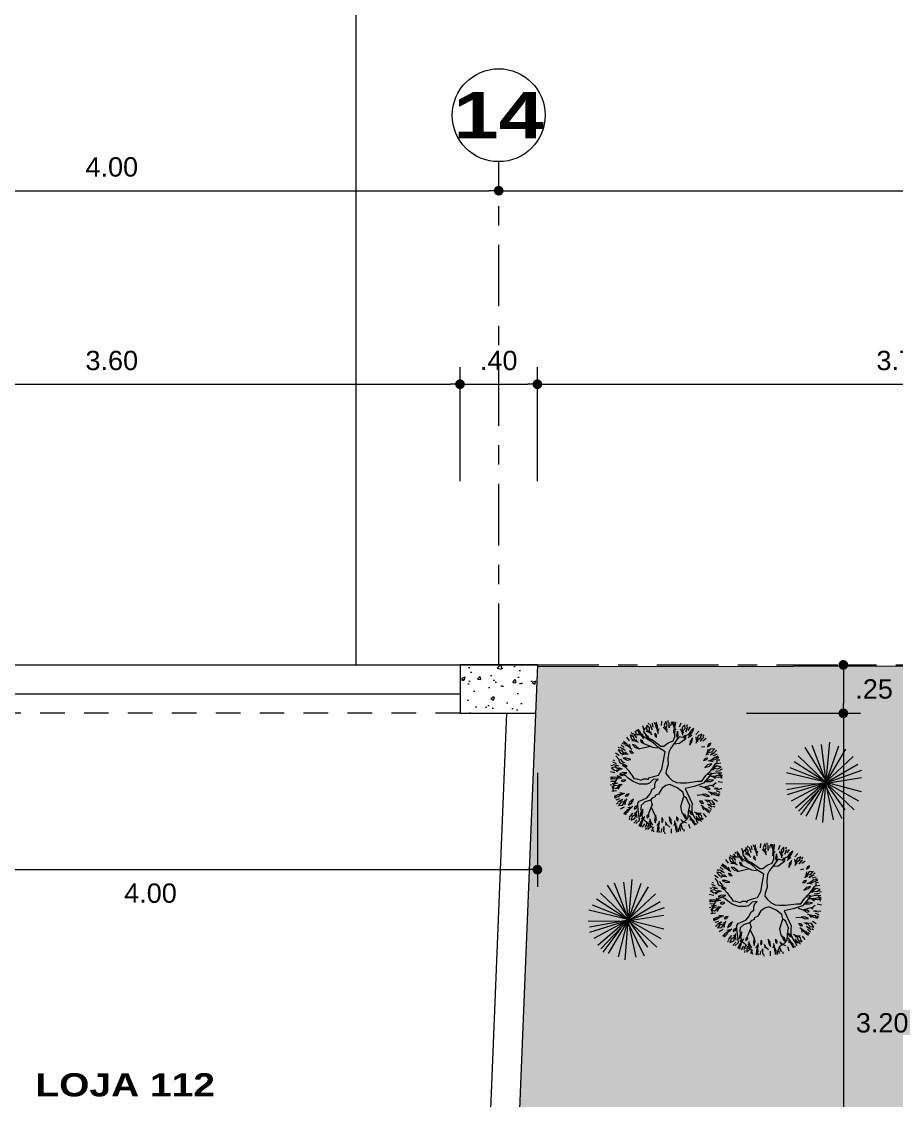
# Model space of a CAD drawing. Header units: millimetres. Extents: x 2178 to 2304, y 1220 to 1359.
# Drawn here: x 2209.71 to 2214.23, y 1341.72 to 1347.29 of the extents above; entities that cross this region are included whole.
import ezdxf
from ezdxf.enums import TextEntityAlignment as Align

# ---------------------------------------------------------------- set-up
doc = ezdxf.new("R2010")
doc.units = ezdxf.units.MM
doc.linetypes.add('CENTER', pattern=[50.8, 31.75, -6.35, 6.35, -6.35])
doc.linetypes.add('HIDDEN', pattern=[9.525, 6.35, -3.175])
doc.layers.get('0').update_dxf_attribs({"lineweight": 0})
for name, color, linetype, lineweight in [('COTAS', 40, 'Continuous', 20), ('Ejes22', 50, 'CENTER', 9), ('PLUMA 7', 10, 'Continuous', 0), ('PROY', 13, 'HIDDEN', 13), ('TEXTO', 5, 'Continuous', 18), ('vegetacio', 62, 'Continuous', 5), ('VEGETACION', 64, 'Continuous', 0)]:
    doc.layers.add(name, color=color, linetype=linetype, lineweight=lineweight)
doc.layers.add('pisos....', color=7, linetype='Continuous', lineweight=5, true_color=0x7c7f7e)
doc.styles.add('ARIAL', font='arial.ttf')
doc.styles.add('ARIAL-N', font='arialbd.ttf')
doc.styles.add('ARIALCH', font='arialbd.ttf', dxfattribs={"width": 1.25})
doc.dimstyles.new('RPM 50', dxfattribs={"dimtxt": 0.1, "dimasz": 0.05, "dimexe": 0.0885, "dimexo": 0.1535, "dimgap": 0.071, "dimtad": 2, "dimtih": 1, "dimtoh": 1, "dimzin": 4, "dimdsep": 46, "dimtxsty": 'ARIAL', "dimblk": 'DOT', "dimcen": 0.4, "dimdle": 0.25, "dimclrd": 8, "dimclre": 8, "dimclrt": 9, "dimadec": 0, "dimazin": 0, "dimtfac": 1, "dimtix": 1, "dimtmove": 0, "dimatfit": 3, "dimldrblk": 'DOT', "dimfxl": 0.5, "dimfxlon": 1, "dimlwd": 0, "dimlwe": 0, "dimarcsym": 0})

# ---------------------------------------------------------------- blocks, each defined once
blk = doc.blocks.new('_DOT')
at = {"color": 0, "linetype": 'ByBlock'}
blk.add_line((-0.5, 0), (-1, 0), dxfattribs=at)
at = {"color": 0, "linetype": 'ByBlock', "const_width": 0.5}
blk.add_lwpolyline([(-0.25, 0, 1), (0.25, 0, 1)], format="xyb", close=True, dxfattribs=at)
blk = doc.blocks.new('*D1032')
at = {"color": 8, "lineweight": 0, "transparency": 16777216}
for p, q in [((2208.1763, 1346.4197), (2208.1763, 1346.5082)), ((2212.1753, 1346.4197), (2212.1753, 1346.5082)), ((2208.2263, 1346.4197), (2212.1253, 1346.4197))]:
    blk.add_line(p, q, dxfattribs=at)
at = {"layer": 'Defpoints', "color": 0, "transparency": 16777216}
for p in [(2208.1763, 1346.4197), (2212.1753, 1346.4197), (2212.1753, 1346.4197)]:
    blk.add_point(p, dxfattribs=at)
at = {"color": 8, "lineweight": 0, "transparency": 16777216, "xscale": 0.05, "yscale": 0.05, "zscale": 0.05, "rotation": 180}
blk.add_blockref('_DOT', (2208.1763, 1346.4197), dxfattribs=at)
at = {"color": 8, "lineweight": 0, "transparency": 16777216, "xscale": 0.05, "yscale": 0.05, "zscale": 0.05}
blk.add_blockref('_DOT', (2212.1753, 1346.4197), dxfattribs=at)
at = {"color": 9, "transparency": 16777216, "insert": (2210.1758, 1346.5418), "char_height": 0.1, "attachment_point": 5, "style": 'ARIAL'}
blk.add_mtext('4.00', dxfattribs=at)
blk = doc.blocks.new('*D1033')
at = {"color": 8, "lineweight": 0, "transparency": 16777216}
for p, q in [((2212.1753, 1346.4197), (2212.1753, 1346.5082)), ((2217.3263, 1346.3309), (2217.3263, 1346.5082)), ((2212.2253, 1346.4197), (2217.2763, 1346.4197))]:
    blk.add_line(p, q, dxfattribs=at)
at = {"layer": 'Defpoints', "color": 0, "transparency": 16777216}
for p in [(2212.1753, 1346.4197), (2217.3263, 1346.4197), (2217.3263, 1346.1774)]:
    blk.add_point(p, dxfattribs=at)
at = {"color": 8, "lineweight": 0, "transparency": 16777216, "xscale": 0.05, "yscale": 0.05, "zscale": 0.05, "rotation": 180}
blk.add_blockref('_DOT', (2212.1753, 1346.4197), dxfattribs=at)
at = {"color": 8, "lineweight": 0, "transparency": 16777216, "xscale": 0.05, "yscale": 0.05, "zscale": 0.05}
blk.add_blockref('_DOT', (2217.3263, 1346.4197), dxfattribs=at)
at = {"color": 9, "transparency": 16777216, "insert": (2214.7508, 1346.5418), "char_height": 0.1, "attachment_point": 5, "style": 'ARIAL'}
blk.add_mtext('5.15', dxfattribs=at)
blk = doc.blocks.new('*D1068')
at = {"color": 8, "lineweight": 0, "transparency": 16777216}
for p, q in [((2208.3763, 1344.9197), (2208.3763, 1345.5082)), ((2211.9753, 1344.9197), (2211.9753, 1345.5082)), ((2208.4263, 1345.4197), (2211.9253, 1345.4197))]:
    blk.add_line(p, q, dxfattribs=at)
at = {"layer": 'Defpoints', "color": 0, "transparency": 16777216}
for p in [(2211.9753, 1345.4197), (2211.9753, 1343.9697), (2208.3763, 1343.8197)]:
    blk.add_point(p, dxfattribs=at)
at = {"color": 8, "lineweight": 0, "transparency": 16777216, "xscale": 0.05, "yscale": 0.05, "zscale": 0.05, "rotation": 180}
blk.add_blockref('_DOT', (2208.3763, 1345.4197), dxfattribs=at)
at = {"color": 8, "lineweight": 0, "transparency": 16777216, "xscale": 0.05, "yscale": 0.05, "zscale": 0.05}
blk.add_blockref('_DOT', (2211.9753, 1345.4197), dxfattribs=at)
at = {"color": 9, "transparency": 16777216, "insert": (2210.1758, 1345.5418), "char_height": 0.1, "attachment_point": 5, "style": 'ARIAL'}
blk.add_mtext('3.60', dxfattribs=at)
blk = doc.blocks.new('*D1069')
at = {"color": 8, "lineweight": 0, "transparency": 16777216}
for p, q in [((2211.9753, 1344.9197), (2211.9753, 1345.5082)), ((2212.3753, 1344.9197), (2212.3753, 1345.5082)), ((2212.0253, 1345.4197), (2212.3253, 1345.4197))]:
    blk.add_line(p, q, dxfattribs=at)
at = {"layer": 'Defpoints', "color": 0, "transparency": 16777216}
for p in [(2212.3753, 1345.4197), (2211.9753, 1343.9697), (2212.3753, 1343.9697)]:
    blk.add_point(p, dxfattribs=at)
at = {"color": 8, "lineweight": 0, "transparency": 16777216, "xscale": 0.05, "yscale": 0.05, "zscale": 0.05, "rotation": 180}
blk.add_blockref('_DOT', (2211.9753, 1345.4197), dxfattribs=at)
at = {"color": 8, "lineweight": 0, "transparency": 16777216, "xscale": 0.05, "yscale": 0.05, "zscale": 0.05}
blk.add_blockref('_DOT', (2212.3753, 1345.4197), dxfattribs=at)
at = {"color": 9, "transparency": 16777216, "insert": (2212.1753, 1345.5418), "char_height": 0.1, "attachment_point": 5, "style": 'ARIAL'}
blk.add_mtext('.40', dxfattribs=at)
blk = doc.blocks.new('*D1070')
at = {"color": 8, "lineweight": 0, "transparency": 16777216}
for p, q in [((2212.3753, 1344.9197), (2212.3753, 1345.5082)), ((2216.1513, 1344.9197), (2216.1513, 1345.5082)), ((2212.4253, 1345.4197), (2216.1013, 1345.4197))]:
    blk.add_line(p, q, dxfattribs=at)
at = {"layer": 'Defpoints', "color": 0, "transparency": 16777216}
for p in [(2216.1513, 1345.4197), (2212.3753, 1343.9697), (2216.1513, 1339.7697)]:
    blk.add_point(p, dxfattribs=at)
at = {"color": 8, "lineweight": 0, "transparency": 16777216, "xscale": 0.05, "yscale": 0.05, "zscale": 0.05, "rotation": 180}
blk.add_blockref('_DOT', (2212.3753, 1345.4197), dxfattribs=at)
at = {"color": 8, "lineweight": 0, "transparency": 16777216, "xscale": 0.05, "yscale": 0.05, "zscale": 0.05}
blk.add_blockref('_DOT', (2216.1513, 1345.4197), dxfattribs=at)
at = {"color": 9, "transparency": 16777216, "insert": (2214.2633, 1345.5418), "char_height": 0.1, "attachment_point": 5, "style": 'ARIAL'}
blk.add_mtext('3.78', dxfattribs=at)
blk = doc.blocks.new('*D915')
at = {"color": 8, "lineweight": 0, "transparency": 16777216}
for p, q in [((2212.3753, 1343.4117), (2212.3753, 1342.8232)), ((2208.3763, 1342.9117), (2208.3763, 1343.0002)), ((2208.4263, 1342.9117), (2212.3253, 1342.9117))]:
    blk.add_line(p, q, dxfattribs=at)
at = {"layer": 'Defpoints', "color": 0, "transparency": 16777216}
for p in [(2212.3753, 1343.9697), (2208.3763, 1342.9117), (2212.3753, 1342.9117)]:
    blk.add_point(p, dxfattribs=at)
at = {"color": 8, "lineweight": 0, "transparency": 16777216, "xscale": 0.05, "yscale": 0.05, "zscale": 0.05, "rotation": 180}
blk.add_blockref('_DOT', (2208.3763, 1342.9117), dxfattribs=at)
at = {"color": 8, "lineweight": 0, "transparency": 16777216, "xscale": 0.05, "yscale": 0.05, "zscale": 0.05}
blk.add_blockref('_DOT', (2212.3753, 1342.9117), dxfattribs=at)
at = {"color": 9, "transparency": 16777216, "insert": (2210.3758, 1342.7897), "char_height": 0.1, "attachment_point": 5, "style": 'ARIAL'}
blk.add_mtext('4.00', dxfattribs=at)
blk = doc.blocks.new('*D1111')
at = {"color": 8, "lineweight": 0, "transparency": 16777216}
for p, q in [((2213.9563, 1343.9697), (2214.0448, 1343.9697)), ((2213.9563, 1343.9197), (2213.9563, 1343.7697)), ((2213.4563, 1343.7197), (2214.0448, 1343.7197))]:
    blk.add_line(p, q, dxfattribs=at)
at = {"layer": 'Defpoints', "color": 0, "transparency": 16777216}
for p in [(2213.9563, 1343.9697), (2211.9753, 1343.7197), (2213.9563, 1343.7197)]:
    blk.add_point(p, dxfattribs=at)
at = {"color": 8, "lineweight": 0, "transparency": 16777216, "xscale": 0.05, "yscale": 0.05, "zscale": 0.05}
for p, rotation in [((2213.9563, 1343.9697), 90), ((2213.9563, 1343.7197), 270)]:
    blk.add_blockref('_DOT', p, dxfattribs=dict(at, rotation=rotation))
at = {"color": 9, "transparency": 16777216, "insert": (2214.1152, 1343.8447), "char_height": 0.1, "attachment_point": 5, "style": 'ARIAL'}
blk.add_mtext('.25', dxfattribs=at)
blk = doc.blocks.new('*D1112')
at = {"color": 8, "lineweight": 0, "transparency": 16777216}
for p, q in [((2213.4563, 1343.7197), (2214.0448, 1343.7197)), ((2213.9563, 1343.6697), (2213.9563, 1340.5697)), ((2213.4563, 1340.5197), (2214.0448, 1340.5197))]:
    blk.add_line(p, q, dxfattribs=at)
at = {"layer": 'Defpoints', "color": 0, "transparency": 16777216}
for p in [(2211.9753, 1343.7197), (2211.8263, 1340.5197), (2213.9563, 1340.5197)]:
    blk.add_point(p, dxfattribs=at)
at = {"color": 8, "lineweight": 0, "transparency": 16777216, "xscale": 0.05, "yscale": 0.05, "zscale": 0.05}
for p, rotation in [((2213.9563, 1343.7197), 90), ((2213.9563, 1340.5197), 270)]:
    blk.add_blockref('_DOT', p, dxfattribs=dict(at, rotation=rotation))
at = {"color": 9, "transparency": 16777216, "insert": (2214.1569, 1342.1197), "char_height": 0.1, "attachment_point": 5, "style": 'ARIAL'}
blk.add_mtext('3.20', dxfattribs=at)
blk = doc.blocks.new('MAGNOLIA-PLANTA')
for p, q in [((-1.193, 4.501), (-1.346, 4.876)), ((-0.656, 4.821), (-0.698, 4.98)), ((-0.426, 4.61), (-0.508, 4.97)), ((-0.26, 4.416), (-0.276, 4.896)), ((-0.178, 4.908), (-0.166, 5.089)), ((0.416, 4.633), (0.401, 5.037)), ((1.031, 4.749), (1.045, 4.913)), ((-2.661, 3.827), (-2.933, 4.127)), ((-1.977, 4.191), (-2.177, 4.502)), ((-1.755, 4.066), (-1.934, 4.512)), ((-1.846, 4.557), (-1.897, 4.731)), ((-1.839, 4.39), (-1.755, 4.066)), ((-1.461, 3.876), (-1.575, 4.056)), ((-1.436, 4.065), (-1.464, 3.756)), ((-1.433, 4.016), (-1.271, 4.317)), ((-0.691, 4.101), (-0.887, 4.333)), ((-0.675, 4.144), (-0.65, 3.945)), ((-0.228, 4.749), (-0.26, 4.416)), ((-0.049, 4.137), (-0.094, 4.345)), ((0.039, 4.306), (-0.093, 4.025)), ((0.026, 4.259), (0.28, 4.486)), ((0.751, 4.085), (0.646, 4.37)), ((0.781, 4.12), (0.737, 3.924)), ((1.174, 4.472), (1.22, 4.839)), ((1.264, 4.233), (1.413, 4.69)), ((1.408, 4.536), (1.264, 4.233)), ((1.508, 4.027), (1.287, 3.808)), ((1.367, 3.899), (1.396, 4.11)), ((1.479, 3.988), (1.795, 4.114)), ((1.51, 4.668), (1.583, 4.834)), ((1.974, 4.206), (2.098, 4.591)), ((2.101, 3.577), (2.1, 3.88)), ((2.591, 4.105), (2.661, 4.254)), ((2.631, 3.796), (2.8, 4.124)), ((2.634, 3.54), (2.93, 3.918)), ((3.013, 3.865), (3.139, 3.996)), ((-3.292, 3.268), (-3.586, 3.491)), ((-3.293, 3.656), (-3.401, 3.802)), ((-3.04, 3.226), (-3.36, 3.584)), ((-3.23, 3.502), (-3.04, 3.226)), ((-2.698, 3.148), (-2.867, 3.279)), ((-2.74, 3.334), (-2.66, 3.034)), ((-2.72, 3.29), (-2.671, 3.627)), ((-2.053, 3.623), (-2.316, 3.773)), ((-2.052, 3.669), (-1.96, 3.491)), ((-1.55, 3.298), (-1.196, 3.009)), ((-1.196, 3.009), (-0.682, 2.961)), ((2.003, 3.02), (1.231, 2.682)), ((2.141, 3.599), (2.033, 3.431)), ((2.793, 3.264), (2.511, 3.133)), ((2.616, 3.191), (2.716, 3.38)), ((2.873, 3.775), (2.634, 3.54)), ((2.752, 3.237), (3.093, 3.247)), ((3.196, 2.637), (3.299, 2.922)), ((3.292, 3.272), (3.54, 3.591)), ((3.769, 2.662), (4.04, 2.913)), ((3.837, 2.966), (3.954, 3.083)), ((-4.211, 1.95), (-4.564, 2.059)), ((-4.345, 2.315), (-4.496, 2.415)), ((-3.96, 1.998), (-4.383, 2.224)), ((-4.233, 2.192), (-3.96, 1.998)), ((-3.612, 2.041), (-3.816, 2.106)), ((-3.681, 2.166), (-3.751, 2.5)), ((-3.715, 2.202), (-3.538, 1.947)), ((-3.168, 2.708), (-3.467, 2.759)), ((1.231, 2.682), (0.781, 2.618)), ((2.505, 2.539), (1.38, 2.793)), ((3.241, 2.644), (3.082, 2.523)), ((3.739, 2.107), (3.429, 2.08)), ((3.548, 2.098), (3.706, 2.242)), ((3.684, 2.421), (4.092, 2.674)), ((3.989, 2.56), (3.684, 2.421)), ((3.691, 2.095), (4.015, 1.988)), ((4.152, 2.596), (4.314, 2.676)), ((4.21, 1.943), (4.553, 2.159)), ((-4.501, 1.232), (-4.901, 1.287)), ((-4.509, 1.858), (-4.668, 1.9)), ((-4.2, 0.782), (-4.38, 1.072)), ((-3.903, 1.467), (-4.201, 1.413)), ((-3.932, 1.502), (-3.747, 1.425)), ((3.948, 1.371), (3.757, 1.312)), ((3.904, 1.38), (4.097, 1.613)), ((4.288, 1.009), (4.758, 1.108)), ((4.622, 1.036), (4.288, 1.009)), ((4.45, 1.207), (4.79, 1.35)), ((4.618, 1.469), (4.768, 1.539)), ((4.787, 1.014), (4.968, 1.034)), ((-4.875, 0.695), (-5.052, 0.737)), ((-4.872, 0.209), (-5.036, 0.194)), ((-4.624, 0.398), (-4.993, 0.38)), ((-4.404, 0.528), (-4.88, 0.596)), ((-4.17, 0.049), (-4.431, -0.104)), ((-4.093, 0.688), (-4.306, 0.679)), ((-4.244, 0.804), (-3.99, 0.625)), ((-4.209, 0.072), (-4.009, 0.063)), ((4.232, 0.696), (3.932, 0.777)), ((4.05, 0.753), (4.247, 0.834)), ((4.138, -0.044), (4.4, 0.109)), ((4.183, 0.701), (4.451, 0.49)), ((4.619, 0.381), (5.015, 0.466)), ((-4.651, -0.376), (-5.046, -0.461)), ((-4.215, -0.696), (-4.482, -0.485)), ((-4.081, -0.748), (-4.279, -0.829)), ((-4.263, -0.691), (-3.963, -0.772)), ((-3.385, -0.899), (-4.01, -0.731)), ((-3.577, -0.995), (-3.001, -0.803)), ((4.213, -0.799), (3.959, -0.62)), ((4.177, -0.067), (3.977, -0.058)), ((4.061, -0.683), (4.275, -0.674)), ((4.169, -0.777), (4.348, -1.067)), ((4.373, -0.524), (4.848, -0.591)), ((4.696, -0.612), (4.373, -0.524)), ((4.593, -0.393), (4.962, -0.375)), ((4.841, -0.204), (5.005, -0.189)), ((4.844, -0.69), (5.02, -0.732)), ((-4.819, -1.009), (-4.999, -1.029)), ((-4.482, -1.202), (-4.822, -1.345)), ((-4.65, -1.464), (-4.799, -1.534)), ((-4.32, -1.004), (-4.789, -1.104)), ((-4.653, -1.031), (-4.32, -1.004)), ((-3.935, -1.375), (-4.129, -1.608)), ((-3.98, -1.366), (-3.788, -1.307)), ((-3.265, -1.595), (-2.76, -1.643)), ((-1.319, -2.603), (-1.583, -1.739)), ((3.901, -1.497), (3.716, -1.42)), ((3.872, -1.462), (4.17, -1.408)), ((4.469, -1.227), (4.87, -1.282)), ((4.477, -1.853), (4.636, -1.895)), ((-4.242, -1.938), (-4.584, -2.154)), ((-4.183, -2.591), (-4.346, -2.672)), ((-3.716, -2.416), (-4.123, -2.67)), ((-3.8, -2.657), (-4.071, -2.908)), ((-4.02, -2.555), (-3.716, -2.416)), ((-3.77, -2.102), (-3.46, -2.075)), ((-3.579, -2.093), (-3.737, -2.237)), ((-3.228, -2.632), (-3.33, -2.917)), ((-3.273, -2.639), (-3.113, -2.518)), ((-1.439, -3.227), (-1.319, -2.603)), ((1.347, -2.699), (1.011, -3.395)), ((1.42, -1.979), (1.251, -2.459)), ((1.251, -2.459), (1.588, -3.251)), ((3.152, -2.746), (3.005, -2.61)), ((3.137, -2.703), (3.435, -2.755)), ((3.684, -2.197), (3.506, -1.942)), ((3.581, -2.036), (3.784, -2.101)), ((3.65, -2.161), (3.719, -2.495)), ((3.778, -2.687), (4.136, -2.876)), ((3.928, -1.993), (4.352, -2.219)), ((4.201, -2.187), (3.928, -1.993)), ((4.18, -1.946), (4.532, -2.055)), ((4.314, -2.31), (4.465, -2.41)), ((-3.869, -2.961), (-3.985, -3.078)), ((-3.323, -3.267), (-3.571, -3.586)), ((-3.045, -3.86), (-3.17, -3.991)), ((-2.783, -3.232), (-3.124, -3.242)), ((-2.666, -3.535), (-2.962, -3.913)), ((-2.904, -3.77), (-2.666, -3.535)), ((-2.663, -3.791), (-2.831, -4.119)), ((-2.824, -3.259), (-2.542, -3.128)), ((-2.648, -3.186), (-2.747, -3.375)), ((-2.173, -3.594), (-2.064, -3.426)), ((-2.133, -3.572), (-2.132, -3.875)), ((-1.539, -4.023), (-1.319, -3.804)), ((1.011, -3.395), (0.963, -3.491)), ((1.404, -4.06), (1.433, -3.751)), ((2.02, -3.664), (1.929, -3.486)), ((2.021, -3.618), (2.284, -3.769)), ((2.708, -3.329), (2.629, -3.029)), ((2.63, -3.822), (2.901, -4.122)), ((2.689, -3.285), (2.64, -3.622)), ((2.667, -3.143), (2.836, -3.274)), ((3.198, -3.497), (3.008, -3.221)), ((3.008, -3.221), (3.329, -3.579)), ((3.262, -3.651), (3.37, -3.797)), ((3.572, -3.277), (3.707, -3.372)), ((-2.623, -4.1), (-2.692, -4.25)), ((-2.006, -4.201), (-2.129, -4.586)), ((-1.51, -3.983), (-1.827, -4.109)), ((-1.541, -4.663), (-1.614, -4.829)), ((-1.296, -4.228), (-1.445, -4.685)), ((-1.439, -4.531), (-1.296, -4.228)), ((-1.399, -3.894), (-1.427, -4.105)), ((-1.206, -4.467), (-1.252, -4.834)), ((-1.062, -4.744), (-1.077, -4.909)), ((-0.812, -4.115), (-0.768, -3.919)), ((-0.783, -4.08), (-0.678, -4.365)), ((-0.448, -4.628), (-0.432, -5.032)), ((-0.057, -4.254), (-0.311, -4.481)), ((-0.071, -4.301), (0.062, -4.02)), ((0.017, -4.132), (0.063, -4.34)), ((0.197, -4.744), (0.228, -4.411)), ((0.228, -4.411), (0.245, -4.891)), ((0.395, -4.605), (0.477, -4.965)), ((0.644, -4.139), (0.619, -3.94)), ((0.624, -4.816), (0.667, -4.975)), ((0.66, -4.096), (0.856, -4.328)), ((1.162, -4.497), (1.315, -4.871)), ((1.401, -4.011), (1.24, -4.312)), ((1.429, -3.871), (1.543, -4.052)), ((1.723, -4.061), (1.902, -4.507)), ((1.808, -4.385), (1.723, -4.061)), ((1.815, -4.552), (1.866, -4.726)), ((1.946, -4.187), (2.146, -4.497)), ((2.234, -4.307), (2.328, -4.441)), ((0.147, -4.903), (0.135, -5.084))]:
    blk.add_line(p, q)
for points in [[(-0.847, 4.941), (-0.666, 4.654), (-0.699, 4.357), (-0.675, 4.153), (-0.811, 4.569)], [(0.028, 4.993), (0.185, 4.658), (0.039, 4.306), (-0.09, 4.679)], [(0.892, 4.928), (0.964, 4.596), (0.832, 4.328), (0.784, 4.128), (0.798, 4.565)], [(-2.486, 4.359), (-2.218, 4.15), (-2.147, 3.861), (-2.055, 3.677), (-2.325, 4.021)], [(-1.682, 4.707), (-1.419, 4.446), (-1.436, 4.065), (-1.685, 4.371)], [(-1.018, 4.113), (-0.916, 3.748), (-1.007, 3.425), (-1.083, 3.837)], [(1.019, 3.945), (1.039, 3.72), (0.882, 3.548), (0.886, 3.789)], [(1.732, 4.677), (1.765, 4.309), (1.508, 4.027), (1.513, 4.422)], [(2.522, 4.32), (2.475, 3.984), (2.26, 3.777), (2.147, 3.605), (2.31, 4.012)], [(-3.988, 3.043), (-3.783, 2.948), (-3.712, 2.726), (-3.92, 2.85)], [(-3.19, 3.853), (-2.855, 3.698), (-2.74, 3.334), (-3.079, 3.537)], [(-2.364, 3.522), (-2.143, 3.214), (-2.118, 2.88), (-2.33, 3.241)], [(-1.757, 3.688), (-1.597, 3.528), (-1.607, 3.296), (-1.759, 3.483)], [(1.858, 3.795), (1.702, 3.45), (1.425, 3.262), (1.632, 3.626)], [(2.305, 3.353), (2.247, 3.135), (2.041, 3.027), (2.127, 3.253)], [(3.042, 2.926), (2.777, 2.655), (2.453, 2.572), (2.771, 2.844)], [(3.226, 3.797), (3.131, 3.44), (2.793, 3.264), (2.933, 3.633)], [(3.846, 3.192), (3.687, 2.892), (3.414, 2.771), (3.249, 2.648), (3.541, 2.975)], [(-4.316, 2.536), (-3.947, 2.504), (-3.715, 2.202), (-4.103, 2.276)], [(3.311, 2.357), (3.182, 2.172), (2.951, 2.141), (3.109, 2.324)], [(4.328, 2.46), (4.117, 2.156), (3.739, 2.107), (3.997, 2.405)], [(-4.923, 0.912), (-4.566, 1.009), (-4.244, 0.804), (-4.634, 0.741)], [(-4.709, 1.752), (-4.369, 1.764), (-4.128, 1.588), (-3.939, 1.507), (-4.368, 1.596)], [(-4.076, 1.189), (-3.709, 1.095), (-3.476, 0.855), (-3.87, 0.995)], [(-3.719, 1.706), (-3.493, 1.687), (-3.352, 1.503), (-3.589, 1.548)], [(3.858, 1.704), (3.516, 1.54), (3.183, 1.573), (3.575, 1.719)], [(3.916, 1.077), (3.731, 0.947), (3.504, 0.998), (3.715, 1.115)], [(-5.024, 0.041), (-4.709, 0.169), (-4.423, 0.086), (-4.217, 0.074), (-4.651, 0.012)], [(-4.078, 0.337), (-3.86, 0.396), (-3.664, 0.271), (-3.902, 0.233)], [(4.206, 0.276), (3.829, 0.239), (3.527, 0.384), (3.946, 0.388)], [(4.907, 0.826), (4.604, 0.613), (4.232, 0.696), (4.577, 0.888)], [(-4.237, -0.271), (-3.86, -0.234), (-3.559, -0.379), (-3.977, -0.383)], [(-3.948, -1.072), (-3.763, -0.942), (-3.535, -0.993), (-3.746, -1.11)], [(4.047, -0.332), (3.829, -0.391), (3.632, -0.266), (3.87, -0.228)], [(4.993, -0.036), (4.678, -0.164), (4.391, -0.081), (4.186, -0.069), (4.619, -0.007)], [(4.891, -0.907), (4.534, -1.004), (4.213, -0.799), (4.603, -0.736)], [(-4.735, -1.674), (-4.483, -1.446), (-4.186, -1.426), (-3.988, -1.367), (-4.374, -1.574)], [(-3.889, -1.699), (-3.548, -1.535), (-3.214, -1.568), (-3.607, -1.714)], [(3.687, -1.701), (3.462, -1.682), (3.32, -1.498), (3.557, -1.543)], [(4.677, -1.747), (4.338, -1.759), (4.097, -1.583), (3.908, -1.502), (4.337, -1.591)], [(-4.359, -2.455), (-4.148, -2.152), (-3.77, -2.102), (-4.028, -2.4)], [(-3.877, -3.187), (-3.718, -2.887), (-3.445, -2.766), (-3.28, -2.643), (-3.572, -2.97)], [(-3.343, -2.352), (-3.214, -2.167), (-2.983, -2.137), (-3.14, -2.319)], [(2.332, -3.517), (2.111, -3.209), (2.086, -2.875), (2.299, -3.236)], [(2.881, -2.865), (2.676, -2.77), (2.606, -2.548), (2.813, -2.672)], [(3.394, -2.502), (3.082, -2.288), (2.944, -1.982), (3.267, -2.249)], [(3.796, -3.246), (3.473, -3.142), (3.307, -2.894), (3.157, -2.753), (3.529, -2.984)], [(4.284, -2.531), (3.916, -2.499), (3.684, -2.197), (4.072, -2.271)], [(-3.257, -3.792), (-3.162, -3.435), (-2.824, -3.259), (-2.964, -3.628)], [(-2.553, -4.315), (-2.507, -3.979), (-2.292, -3.772), (-2.178, -3.6), (-2.341, -4.007)], [(-2.337, -3.348), (-2.279, -3.13), (-2.072, -3.022), (-2.158, -3.248)], [(-1.89, -3.791), (-1.733, -3.445), (-1.456, -3.257), (-1.663, -3.621)], [(-1.051, -3.94), (-1.071, -3.715), (-0.914, -3.543), (-0.917, -3.784)], [(-0.479, -4.203), (-0.45, -3.825), (-0.255, -3.553), (-0.324, -3.966)], [(0.36, -4.056), (0.264, -3.852), (0.353, -3.637), (0.432, -3.864)], [(0.987, -4.108), (0.885, -3.743), (0.976, -3.42), (1.051, -3.832)], [(1.726, -3.683), (1.566, -3.524), (1.576, -3.291), (1.728, -3.478)], [(2.455, -4.354), (2.187, -4.146), (2.115, -3.856), (2.023, -3.672), (2.294, -4.016)], [(3.159, -3.849), (2.823, -3.693), (2.708, -3.329), (3.047, -3.532)], [(-0.923, -4.923), (-0.995, -4.591), (-0.863, -4.323), (-0.816, -4.123), (-0.83, -4.56)], [(0.816, -4.936), (0.635, -4.649), (0.667, -4.352), (0.644, -4.148), (0.78, -4.564)], [(1.65, -4.702), (1.388, -4.441), (1.404, -4.06), (1.654, -4.366)]]:
    blk.add_lwpolyline(points, close=True)
for points in [[(1.634, 4.57), (1.96, 4.316), (2.033, 4.062), (1.852, 3.844), (1.634, 3.518), (1.234, 3.337), (0.726, 2.974), (0.472, 2.793), (0.218, 2.793), (-0.182, 3.083), (-0.617, 3.264), (-0.762, 3.627), (-0.762, 4.28), (-0.69, 4.57), (-0.545, 4.969)], [(-2.173, 4.105), (-1.97, 3.802), (-1.638, 3.701), (-1.501, 3.549), (-1.162, 3.627), (-0.835, 3.192), (-0.617, 2.901), (-0.399, 2.611), (-0.218, 2.249), (-0.145, 1.632), (-0.182, 1.124), (0, 0.58), (0.036, 0.326), (-0.218, 0), (-0.545, -0.29), (-0.908, -0.471), (-1.271, -0.508), (-1.815, -0.508), (-2.796, -0.363), (-3.195, -0.363), (-3.558, 0.145), (-4.103, 0.689), (-4.415, 1.19), (-4.559, 1.307), (-4.559, 1.554), (-4.793, 1.541)], [(4.521, 1.909), (4.297, 1.651), (4.207, 1.36), (4.084, 1.271), (3.885, 1.197), (3.667, 0.907), (3.413, 0.617), (3.195, 0.326), (3.086, 0.181), (2.904, -0.109), (2.65, -0.145), (2.251, -0.254), (2.033, -0.145), (1.779, -0.145), (1.634, -0.218), (1.561, -0.073), (1.125, 0.073), (0.69, 0.181), (0.399, 0.725), (0.109, 2.285), (0.762, 2.684), (1.017, 2.974), (1.597, 3.409), (1.888, 3.518), (2.178, 3.808), (2.432, 3.808), (2.941, 3.808)], [(-4.974, -0.145), (-4.865, 0.218), (-4.683, 0.399), (-4.066, 0.29), (-3.34, -0.544), (-2.505, -0.834), (-1.706, -1.016), (-2.324, -2.357), (-2.287, -2.648), (-2.287, -3.083), (-2.396, -3.337), (-2.578, -3.663), (-2.796, -3.808), (-2.941, -3.808), (-3.34, -3.699)], [(2.735, -4.156), (2.396, -3.844), (2.505, -2.865), (2.541, -2.575), (2.541, -2.321), (2.432, -2.14), (2.142, -2.031), (1.743, -1.85), (1.561, -1.632), (1.452, -1.487), (1.271, -1.088), (1.017, -0.943), (1.017, -0.653), (0.944, -0.363), (0.726, -0.181), (1.162, -0.218), (1.489, -0.544), (1.743, -0.617), (2.396, -0.617), (2.977, -0.399), (3.376, -0.109), (3.631, 0.109), (3.848, 0.181), (4.248, 0.073), (4.429, -0.145), (4.611, -0.435), (4.72, -0.653), (4.792, -1.052), (4.756, -1.233)], [(-1.089, -4.787), (-1.307, -4.171), (-1.525, -4.062), (-1.67, -3.953), (-1.96, -3.627), (-1.997, -3.119), (-2.106, -2.539), (-1.815, -1.886), (-1.597, -1.741), (-1.489, -1.342), (-0.98, -0.943), (-0.327, -0.653), (0.036, -0.762), (0.399, -1.016), (0.69, -1.523), (0.98, -1.632), (0.98, -1.777), (1.271, -1.886), (1.416, -2.067), (1.96, -2.249), (2.251, -2.539), (2.287, -2.865), (2.178, -3.264), (2.178, -3.446), (2.142, -3.699), (1.924, -3.881), (1.634, -4.135), (1.525, -4.352), (1.307, -4.425), (1.198, -4.715), (1.125, -4.896)]]:
    blk.add_lwpolyline(points)
blk = doc.blocks.new('Arbust11')
for p, q in [((0.038, 0.487), (-0.094, 0.94)), ((0.041, 0.482), (0.038, 0.935)), ((0.041, 0.545), (0.141, 0.941)), ((-0.062, 0.557), (-0.333, 0.794)), ((0.038, 0.486), (-0.274, 0.822)), ((-0.162, 0.888), (0.038, 0.486)), ((0.044, 0.486), (0.309, 0.872)), ((0.044, 0.479), (0.381, 0.779)), ((0.059, 0.52), (0.2, 0.847)), ((0.028, 0.486), (-0.374, 0.704)), ((-0.349, 0.748), (0.041, 0.486)), ((0.047, 0.479), (0.437, 0.676)), ((-0.433, 0.526), (0.044, 0.482)), ((0.031, 0.486), (-0.405, 0.61)), ((0.044, 0.482), (-0.427, 0.467)), ((-0.053, 0.479), (-0.427, 0.395)), ((0.041, 0.476), (-0.389, 0.267)), ((0.041, 0.47), (-0.336, 0.217)), ((0.041, 0.473), (-0.274, 0.158)), ((0.038, 0.467), (-0.212, 0.099)), ((0.05, 0.454), (-0.109, 0.021)), ((0.05, 0.464), (-0.022, 0.015)), ((0.047, 0.486), (0.499, 0.426)), ((0.05, 0.479), (0.29, 0.083)), ((0.05, 0.473), (0.43, 0.245)), ((0.053, 0.489), (0.474, 0.514)), ((0.053, 0.47), (0.194, 0.018)), ((0.053, 0.445), (0.091, 0.027)), ((0.056, 0.476), (0.365, 0.143)), ((0.072, 0.476), (0.465, 0.348))]:
    blk.add_line(p, q)

msp = doc.modelspace()

# ---------------------------------------------------------------- hatches: boundary and pattern name
h = msp.add_hatch()
h.set_pattern_fill('AR-B816', color=256)
h.paths.add_polyline_path([(2235.8201, 1354.824), (2181.7763, 1354.824), (2181.7763, 1348.9697), (2181.7763, 1344.1486, -0.648232), (2182.1763, 1343.9697), (2184.7763, 1343.9697), (2184.7763, 1348.9697), (2184.7763, 1351.824), (2232.1763, 1351.824), (2235.8201, 1351.824)])
h.paths.add_polyline_path([(2184.6884, 1345.4378), (2184.9326, 1345.4378), (2184.9326, 1345.6439), (2184.6884, 1345.6439)], flags=24)
h.paths.add_polyline_path([(2181.725, 1343.7897), (2182.1476, 1343.7897), (2182.1476, 1344.1497), (2181.725, 1344.1497)], flags=9)
h = msp.add_hatch()
h.set_pattern_fill('AR-SAND', color=256, scale=0.009)
h.paths.add_polyline_path([(2232.183, 1343.987), (2226.4313, 1343.9793), (2226.4313, 1339.7697), (2229.0313, 1339.7697, -1), (2229.5113, 1339.7697, -1), (2229.0313, 1339.7697), (2226.4313, 1339.7697), (2226.3803, 1336.6447), (2229.0313, 1336.6447, -1), (2229.5113, 1336.6447, -1), (2229.0313, 1336.6447), (2226.3803, 1336.6447), (2226.3404, 1334.1947), (2229.0377, 1334.1947, -0.057924), (2229.0313, 1334.2498, -1), (2229.5113, 1334.2498, -0.890495), (2229.0377, 1334.1947), (2226.3404, 1334.1947), (2226.2763, 1330.2694), (2229.0313, 1330.2731, -0.983454), (2229.5113, 1330.2738), (2232.2013, 1330.2774)])
h.paths.add_polyline_path([(2226.4313, 1343.9793), (2222.0263, 1343.9734), (2222.0263, 1339.7697), (2226.4313, 1339.7697)])
h.paths.add_polyline_path([(2222.0263, 1343.9734), (2217.3263, 1343.9672), (2217.3263, 1339.7697), (2222.0263, 1339.7697)])
h.paths.add_polyline_path([(2217.3263, 1343.9672), (2215.5862, 1343.9648, -0.978556), (2215.1063, 1343.9642), (2212.3749, 1343.9605), (2212.2313, 1340.3947), (2215.1063, 1340.3947, -1), (2215.5863, 1340.3947, -1), (2215.1063, 1340.3947), (2212.2313, 1340.3947), (2212.2263, 1340.2697), (2212.2263, 1339.7697), (2212.7513, 1339.7697), (2217.3263, 1339.7697)])
h.paths.add_polyline_path([(2213.9964, 1342.0158), (2214.3183, 1342.0158), (2214.3183, 1342.2219), (2213.9964, 1342.2219)], flags=24)
h.paths.add_polyline_path([(2213.9896, 1343.7408), (2214.2338, 1343.7408), (2214.2338, 1343.9468), (2213.9896, 1343.9468)], flags=24)
h.paths.add_polyline_path([(2213.9896, 1339.9158), (2214.2338, 1339.9158), (2214.2338, 1340.1218), (2213.9896, 1340.1218)], flags=24)
h.paths.add_polyline_path([(2213.9896, 1340.2908), (2214.2338, 1340.2908), (2214.2338, 1340.4968), (2213.9896, 1340.4968)], flags=24)
h.paths.add_polyline_path([(2214.9964, 1342.0783), (2215.3183, 1342.0783), (2215.3183, 1342.2844), (2214.9964, 1342.2844)], flags=24)
h.paths.add_polyline_path([(2214.6724, 1339.9783), (2214.9166, 1339.9783), (2214.9166, 1340.1844), (2214.6724, 1340.1844)], flags=24)
h = msp.add_hatch()
h.set_pattern_fill('AR-CONC', color=256, scale=0.001)
h.set_pattern_definition([(50, (1019.0931, -426.95647), (0.182184669, -0.015939086), [0.01905, -0.20955]), (355, (1019.0931, -426.95647), (-0.035243421, 0.191056845), [0.01524, -0.167640584]), (100.451445, (1019.10828, -426.9578), (0.146941247, 0.175117752), [0.016190009, -0.178090245]), (46.1842, (1019.0931, -426.90567), (0.27107904, -0.042042328), [0.028575, -0.314325]), (96.635558, (1019.11569, -426.90918), (0.237404134, 0.247426125), [0.024285023, -0.267135608]), (351.184151, (1019.0931, -426.90567), (0.237404134, 0.247426125), [0.022859967, -0.251459732]), (21, (1019.1185, -426.91837), (0.151614391, -0.102265198), [0.01905, -0.20955]), (326, (1019.1185, -426.91837), (0.061802028, 0.184187966), [0.01524, -0.16764]), (71.451445, (1019.13113, -426.9269), (0.21341642, 0.081922769), [0.016190009, -0.178089938]), (37.5, (1019.093096, -426.95647), (0.0030886033, 0.0845550389), [0, -0.165608, 0, -0.17018, 0, -0.168275]), (7.5, (1019.0931, -426.95647), (0.0668196625, 0.100180575), [0, -0.097028, 0, -0.161798, 0, -0.064135]), (327.5, (1019.036454, -426.95647), (0.1355905952, -0.005728744), [0, -0.0635, 0, -0.19812, 0, -0.26289]), (317.5, (1019.01105, -426.95647), (0.1481291814, 0.025426491), [0, -0.08255, 0, -0.131572, 0, -0.18669])])
h.paths.add_polyline_path([(2212.3652, 1343.7197), (2212.3753, 1343.9697), (2211.9753, 1343.9697), (2211.9753, 1343.7197)])
at = {"layer": 'pisos....'}
h = msp.add_hatch(dxfattribs=at)
h.set_pattern_fill('AR-B816C', color=256, scale=0.001)
h.paths.add_polyline_path([(2184.6884, 1345.4378), (2184.9326, 1345.4378), (2184.9326, 1345.6439), (2184.6884, 1345.6439)], flags=24)
edge = h.paths.add_edge_path()
edge.add_arc((2183.2763, 1353.324), 1.5, 90, 180)
edge.add_line((2181.7763, 1353.324), (2181.7763, 1344.1486))
edge.add_arc((2181.9363, 1343.9697), 0.24, 0, 131.8103, ccw=False)
edge.add_line((2182.1763, 1343.9697), (2184.7763, 1343.9697))
edge.add_line((2184.7763, 1343.9697), (2184.7763, 1348.9697))
edge.add_line((2184.7763, 1348.9697), (2184.7763, 1351.824))
edge.add_line((2184.7763, 1351.824), (2232.1763, 1351.824))
edge.add_line((2232.1763, 1351.824), (2235.8201, 1351.824))
edge.add_line((2235.8201, 1351.824), (2235.8201, 1354.824))
edge.add_line((2235.8201, 1354.824), (2183.2763, 1354.824))

# ---------------------------------------------------------------- linework, layer by layer
for points in [[(2211.4388, 1343.9697), (2211.4388, 1348.9697), (2211.4388, 1351.824)], [(2212.3749, 1343.9605), (2232.183, 1343.987)]]:
    msp.add_lwpolyline(points)
at = {"layer": 'COTAS'}
msp.add_circle((2212.1753, 1346.8097), 0.24, dxfattribs=at)
at = {"layer": 'Ejes22', "linetype": 'CENTER', "lineweight": 9, "ltscale": 0.01}
for points in [[(2212.1753, 1343.9697), (2212.1753, 1346.5697)], [(2212.3753, 1343.9697), (2215.1063, 1343.9697)]]:
    msp.add_lwpolyline(points, dxfattribs=at)
at = {"layer": 'PLUMA 7'}
for points in [[(2193.5763, 1343.9697), (2212.3753, 1343.9697)], [(2212.3753, 1343.9697), (2211.9753, 1343.9697), (2211.9753, 1343.7197), (2212.3652, 1343.7197)], [(2212.3753, 1343.9697), (2212.2263, 1340.2697)], [(2208.3763, 1343.8197), (2211.9753, 1343.8197)], [(2212.2151, 1343.7197), (2212.0863, 1340.5197)]]:
    msp.add_lwpolyline(points, dxfattribs=at)
at = {"layer": 'PROY', "ltscale": 0.02, "flags": 128}
msp.add_lwpolyline([(2211.9753, 1343.7197), (2207.0263, 1343.7197)], dxfattribs=at)

# ---------------------------------------------------------------- block references
at = {"layer": 'vegetacio', "xscale": -0.4319999999999373, "yscale": 0.4319999999999372, "zscale": 0.4319999999999372, "rotation": 192.194189850218}
for p in [(2213.8028, 1343.5608), (2212.7817, 1342.8508)]:
    msp.add_blockref('Arbust11', p, dxfattribs=at)
at = {"layer": 'VEGETACION', "xscale": -0.05760000000001071, "yscale": 0.05760000000001071, "zscale": 0.05760000000001071}
for p in [(2213.0411, 1343.3895), (2213.5524, 1342.7567)]:
    msp.add_blockref('MAGNOLIA-PLANTA', p, dxfattribs=at)

# ---------------------------------------------------------------- texts
at = {"layer": 'COTAS', "style": 'ARIALCH', "width": 1.25}
msp.add_attdef('14', text='LETRAONUMERO', height=0.24, dxfattribs=at).set_placement((2212.1753, 1346.8097), align=Align.MIDDLE_CENTER)
at = {"layer": 'TEXTO', "style": 'ARIAL-N', "width": 1.2}
msp.add_text('LOJA 112', height=0.12, dxfattribs=at).set_placement((2210.245, 1341.7401), align=Align.CENTER)

# ---------------------------------------------------------------- dimensions: what is measured, and where the dimension line sits
for base, p1, p2, picture, middle in [((2212.1753, 1346.4197), (2208.1763, 1346.4197), (2212.1753, 1346.4197), '*D1032', (2210.1758, 1346.5418)), ((2217.3263, 1346.4197), (2212.1753, 1346.4197), (2217.3263, 1346.1774), '*D1033', (2214.7508, 1346.5418)), ((2211.9753, 1345.4197), (2208.3763, 1343.8197), (2211.9753, 1343.9697), '*D1068', (2210.1758, 1345.5418)), ((2212.3753, 1345.4197), (2211.9753, 1343.9697), (2212.3753, 1343.9697), '*D1069', (2212.1753, 1345.5418)), ((2216.1513, 1345.4197), (2212.3753, 1343.9697), (2216.1513, 1339.7697), '*D1070', (2214.2633, 1345.5418)), ((2212.3753, 1342.9117), (2208.3763, 1342.9117), (2212.3753, 1343.9697), '*D915', (2210.3758, 1342.7897))]:
    dim = msp.add_linear_dim(base=base, p1=p1, p2=p2, dimstyle='RPM 50', override={"dimtmove": 1})
    dim.commit()
    dim.dimension.update_dxf_attribs({"geometry": picture, "text_midpoint": middle})
dim = msp.add_linear_dim(base=(2213.9563, 1343.7197), p1=(2213.9563, 1343.9697), p2=(2211.9753, 1343.7197), angle=90, dimstyle='RPM 50')
dim.commit()
dim.dimension.update_dxf_attribs({"geometry": '*D1111', "text_midpoint": (2214.1152, 1343.8447)})
dim = msp.add_linear_dim(base=(2213.9563, 1340.5197), p1=(2211.9753, 1343.7197), p2=(2211.8263, 1340.5197), angle=90, dimstyle='RPM 50', override={"dimtmove": 1})
dim.commit()
dim.dimension.update_dxf_attribs({"geometry": '*D1112', "text_midpoint": (2214.1569, 1342.1197)})

doc.saveas('drawing.dxf')
